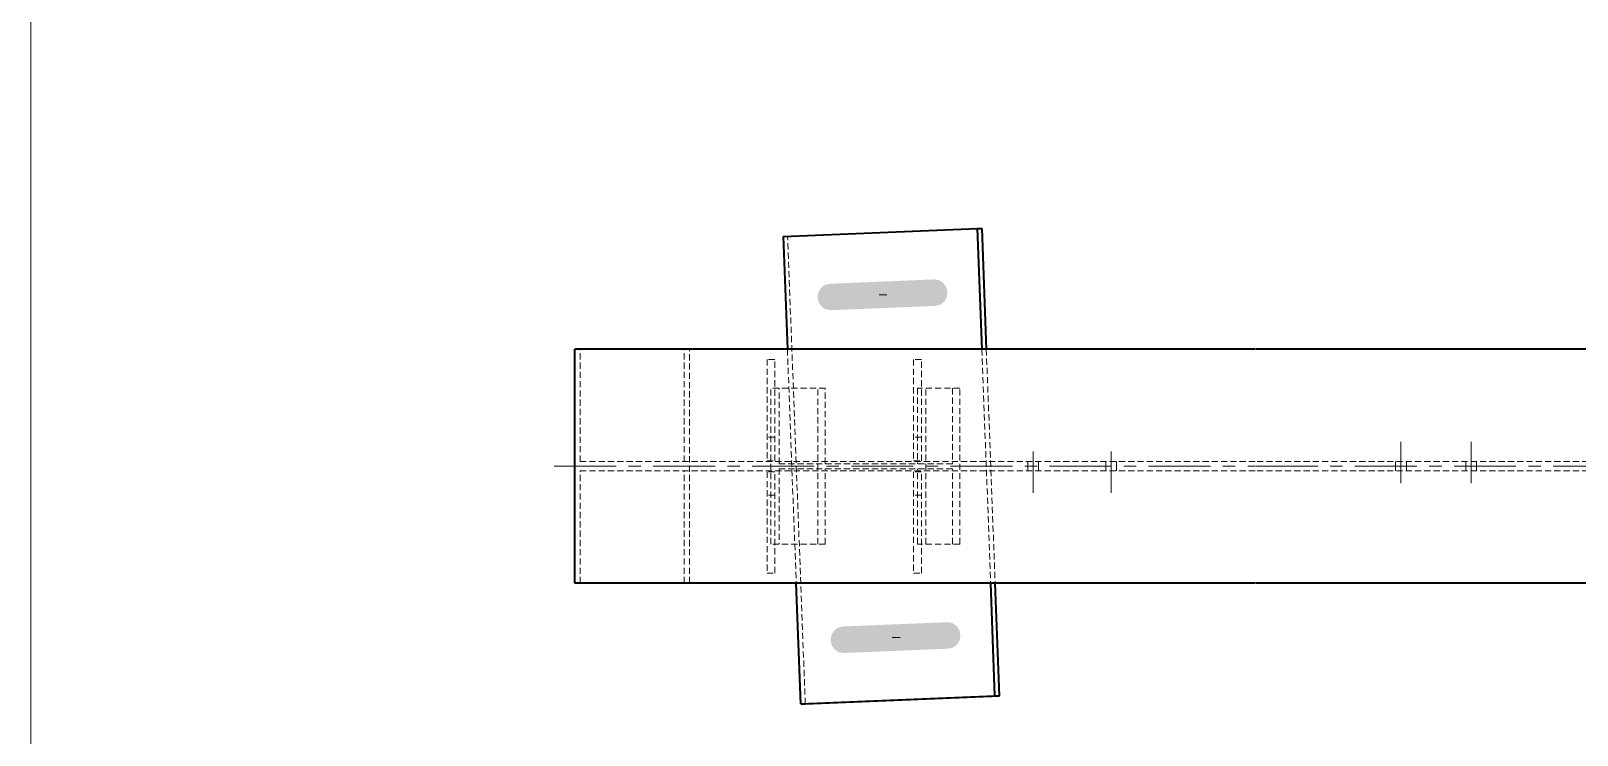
# Model space of a CAD drawing. Header units: millimetres. Extents: x 2 to 584, y 5 to 405.
# Drawn here: x 5 to 203.2, y 184.2 to 274.5 of the extents above; entities that cross this region are included whole.
import ezdxf

# ---------------------------------------------------------------- set-up
doc = ezdxf.new("R2010")
doc.units = ezdxf.units.MM
for name, pattern in [('AXES', [12.7, 7.9375, -1.5875, 1.5875, -1.5875]), ('CACHE2', [1.190625, 0.79375, -0.396875]), ('INTERROMPUX2', [9.525, 6.35, -3.175])]:
    doc.linetypes.add(name, pattern=pattern)
for name, color, linetype, lineweight in [('Axe', 1, 'Continuous', 0), ('Boulon', 7, 'Continuous', 0), ('Cache', 7, 'Continuous', 0), ('Feuille dessin', 5, 'Continuous', 0), ('Piece', 2, 'Continuous', 0)]:
    doc.layers.add(name, color=color, linetype=linetype, lineweight=lineweight)

# ---------------------------------------------------------------- blocks, each defined once
blk = doc.blocks.new('*A31')
at = {"layer": 'Boulon', "linetype": 'INTERROMPUX2', "lineweight": 0}
for p, q in [((180.611876, 216.494535), (180.611876, 221.794535)), ((180.611876, 216.494535), (180.611876, 221.794535)), ((179.911876, 218.06885), (179.911876, 219.26885)), ((179.911876, 218.06885), (179.911876, 219.26885)), ((181.311876, 218.06885), (181.311876, 219.26885)), ((181.311876, 218.06885), (181.311876, 219.26885))]:
    blk.add_line(p, q, dxfattribs=at)
blk = doc.blocks.new('*A32')
at = {"layer": 'Boulon', "linetype": 'INTERROMPUX2', "lineweight": 0}
for p, q in [((189.611876, 216.494535), (189.611876, 221.794535)), ((189.611876, 216.494535), (189.611876, 221.794535)), ((188.911876, 218.06885), (188.911876, 219.26885)), ((188.911876, 218.06885), (188.911876, 219.26885)), ((190.311876, 218.06885), (190.311876, 219.26885)), ((190.311876, 218.06885), (190.311876, 219.26885))]:
    blk.add_line(p, q, dxfattribs=at)
blk = doc.blocks.new('*A43')
at = {"layer": 'Boulon', "linetype": 'INTERROMPUX2', "lineweight": 0}
for p, q in [((133.464496, 220.569133), (133.46602, 215.269133)), ((133.464496, 220.569133), (133.46602, 215.269133)), ((132.76487, 219.268649), (132.765215, 218.068649)), ((132.76487, 219.268649), (132.765215, 218.068649)), ((134.16487, 219.269051), (134.165215, 218.069051)), ((134.16487, 219.269051), (134.165215, 218.069051))]:
    blk.add_line(p, q, dxfattribs=at)
blk = doc.blocks.new('*A44')
at = {"layer": 'Boulon', "linetype": 'INTERROMPUX2', "lineweight": 0}
for p, q in [((143.464815, 220.569104), (143.465448, 215.269104)), ((143.464815, 220.569104), (143.465448, 215.269104)), ((142.764971, 219.268766), (142.765114, 218.068766)), ((142.764971, 219.268766), (142.765114, 218.068766)), ((144.164971, 219.268934), (144.165114, 218.068934)), ((144.164971, 219.268934), (144.165114, 218.068934))]:
    blk.add_line(p, q, dxfattribs=at)
blk = doc.blocks.new('*A47')
at = {"layer": 'Boulon'}
for points in [[(120.8, 242.63), (121.42, 242.52), (121.96, 242.18), (122.34, 241.64), (122.49, 240.99), (122.39, 240.34), (122.06, 239.77), (121.54, 239.38), (120.92, 239.23), (107.53, 238.68), (106.9, 238.78), (106.36, 239.13), (105.98, 239.66), (105.83, 240.31), (105.93, 240.96), (106.26, 241.53), (106.78, 241.92), (107.4, 242.07)], [(122.46, 198.66), (123.09, 198.56), (123.63, 198.21), (124, 197.67), (124.15, 197.03), (124.05, 196.37), (123.72, 195.81), (123.21, 195.42), (122.59, 195.26), (109.19, 194.71), (108.56, 194.81), (108.02, 195.16), (107.65, 195.7), (107.5, 196.34), (107.6, 197), (107.93, 197.56), (108.44, 197.95), (109.06, 198.11)]]:
    blk.add_hatch(color=256, dxfattribs=at).paths.add_polyline_path(points, flags=17)
at = {"layer": 'Boulon', "linetype": 'Continuous', "lineweight": 0}
for p, q in [((113.73, 240.65), (114.73, 240.65)), ((115.39, 196.69), (116.4, 196.69))]:
    blk.add_line(p, q, dxfattribs=at)
blk = doc.blocks.new('*A48')
at = {"layer": 'Axe', "color": 1, "linetype": 'AXES', "lineweight": 15}
for p, q in [((72.064285, 218.66885), (161.914911, 218.66885)), ((162.014911, 218.66885), (228.444233, 218.66885))]:
    blk.add_line(p, q, dxfattribs=at)
at = {"layer": 'Cache', "color": 7, "linetype": 'CACHE2', "lineweight": 20}
for p, q in [((75.404285, 219.26885), (75.404285, 233.66885)), ((88.724285, 219.26885), (88.724285, 233.66885)), ((89.414285, 203.66885), (89.414285, 233.66885)), ((161.914911, 219.26885), (75.404285, 219.26885)), ((161.914911, 218.06885), (75.404285, 218.06885)), ((75.404285, 203.66885), (75.404285, 218.06885)), ((88.724285, 203.66885), (88.724285, 218.06885)), ((228.444233, 219.26885), (162.014911, 219.26885)), ((228.444233, 218.06885), (162.014911, 218.06885))]:
    blk.add_line(p, q, dxfattribs=at)
at = {"layer": 'Piece', "color": 2, "linetype": 'Continuous', "lineweight": 40}
for p, q in [((74.714285, 203.66885), (74.714285, 233.66885)), ((161.914911, 233.66885), (74.714285, 233.66885)), ((228.444233, 233.66885), (162.014911, 233.66885)), ((161.914911, 203.66885), (74.714285, 203.66885)), ((228.444233, 203.66885), (162.014911, 203.66885))]:
    blk.add_line(p, q, dxfattribs=at)
blk = doc.blocks.new('*A54')
at = {"layer": 'Cache', "color": 7, "linetype": 'CACHE2', "lineweight": 20}
for p, q in [((118.147143, 232.368849), (118.147143, 219.37885)), ((119.147143, 232.368849), (118.147143, 232.368849)), ((119.147143, 219.37885), (119.147143, 232.368849)), ((119.147143, 222.37885), (118.147143, 222.37885)), ((118.147143, 219.37885), (119.147143, 219.37885))]:
    blk.add_line(p, q, dxfattribs=at)
blk = doc.blocks.new('*A55')
at = {"layer": 'Cache', "color": 7, "linetype": 'CACHE2', "lineweight": 20}
for p, q in [((118.147143, 217.958849), (118.147143, 204.96885)), ((119.147143, 217.958849), (118.147143, 217.958849)), ((119.147143, 204.96885), (119.147143, 217.958849)), ((119.147143, 214.958849), (118.147143, 214.958849)), ((118.147143, 204.96885), (119.147143, 204.96885))]:
    blk.add_line(p, q, dxfattribs=at)
blk = doc.blocks.new('*A56')
at = {"layer": 'Cache', "color": 7, "linetype": 'CACHE2', "lineweight": 20}
for p, q in [((99.354591, 232.368849), (99.354591, 219.37885)), ((100.354591, 232.368849), (99.354591, 232.368849)), ((100.354591, 219.37885), (100.354591, 232.368849)), ((100.354591, 222.37885), (99.354591, 222.37885)), ((99.354591, 219.37885), (100.354591, 219.37885))]:
    blk.add_line(p, q, dxfattribs=at)
blk = doc.blocks.new('*A57')
at = {"layer": 'Cache', "color": 7, "linetype": 'CACHE2', "lineweight": 20}
for p, q in [((99.354591, 217.958849), (99.354591, 204.96885)), ((100.354591, 217.958849), (99.354591, 217.958849)), ((100.354591, 204.96885), (100.354591, 217.958849)), ((100.354591, 214.958849), (99.354591, 214.958849)), ((99.354591, 204.96885), (100.354591, 204.96885))]:
    blk.add_line(p, q, dxfattribs=at)
blk = doc.blocks.new('*A58')
at = {"layer": 'Cache', "color": 7, "linetype": 'CACHE2', "lineweight": 20}
for p, q in [((106.823506, 228.66885), (99.854591, 228.66885)), ((99.854591, 208.66885), (99.854591, 228.66885)), ((100.898622, 218.99385), (100.898622, 228.66885)), ((105.865679, 208.66885), (105.865679, 228.66885)), ((106.823506, 218.99385), (106.823506, 228.66885)), ((124.064379, 228.66885), (118.647143, 228.66885)), ((118.647143, 228.66885), (118.647143, 218.99385)), ((119.691174, 208.66885), (119.691174, 228.66885)), ((123.106552, 228.66885), (123.106553, 218.99385)), ((124.064379, 208.66885), (124.064379, 228.66885)), ((123.106553, 218.99385), (100.898622, 218.99385)), ((123.106553, 218.34385), (100.898622, 218.34385)), ((100.898622, 218.34385), (100.898622, 208.66885)), ((106.823506, 208.66885), (106.823506, 218.34385)), ((118.647143, 208.66885), (118.647143, 218.34385)), ((123.106553, 208.66885), (123.106553, 218.34385)), ((106.823506, 208.66885), (99.854591, 208.66885)), ((124.064379, 208.66885), (118.647143, 208.66885))]:
    blk.add_line(p, q, dxfattribs=at)
blk = doc.blocks.new('*A59')
at = {"layer": 'Cache', "color": 7, "linetype": 'CACHE2', "lineweight": 20}
for p, q in [((101.41571, 248.131838), (101.990405, 248.131838)), ((101.990405, 248.131838), (126.874468, 249.158445)), ((104.259585, 188.178628), (101.990405, 248.131838)), ((101.963122, 233.66885), (103.098597, 203.66885)), ((126.886041, 233.66885), (128.021516, 203.66885)), ((127.460737, 233.66885), (128.596212, 203.66885))]:
    blk.add_line(p, q, dxfattribs=at)
at = {"layer": 'Piece', "color": 2, "linetype": 'Continuous', "lineweight": 40}
for p, q in [((101.41571, 248.131838), (126.299772, 249.158445)), ((101.41571, 248.131838), (101.963122, 233.66885)), ((126.299772, 249.158445), (126.886041, 233.66885)), ((126.299772, 249.158445), (126.874468, 249.158445)), ((126.874468, 249.158445), (127.460737, 233.66885)), ((103.68489, 188.178628), (103.098597, 203.66885)), ((128.568952, 189.205235), (128.021516, 203.66885)), ((129.143648, 189.205235), (128.596212, 203.66885)), ((103.68489, 188.178628), (128.568952, 189.205235)), ((104.259585, 188.178628), (129.143648, 189.205235)), ((128.568952, 189.205235), (129.143648, 189.205235)), ((103.68489, 188.178628), (104.259585, 188.178628))]:
    blk.add_line(p, q, dxfattribs=at)
blk = doc.blocks.new('*A63')
at = {"layer": 'Feuille dessin', "linetype": 'Continuous', "lineweight": 0}
blk.add_line((5, 405), (5, 5), dxfattribs=at)

msp = doc.modelspace()

# ---------------------------------------------------------------- block references
at = {"lineweight": 0}
for name in ['*A63', '*A59', '*A47', '*A48', '*A56', '*A54', '*A58', '*A43', '*A44', '*A31', '*A32', '*A57', '*A55']:
    msp.add_blockref(name, (0, 0), dxfattribs=at)

doc.saveas('drawing.dxf')
